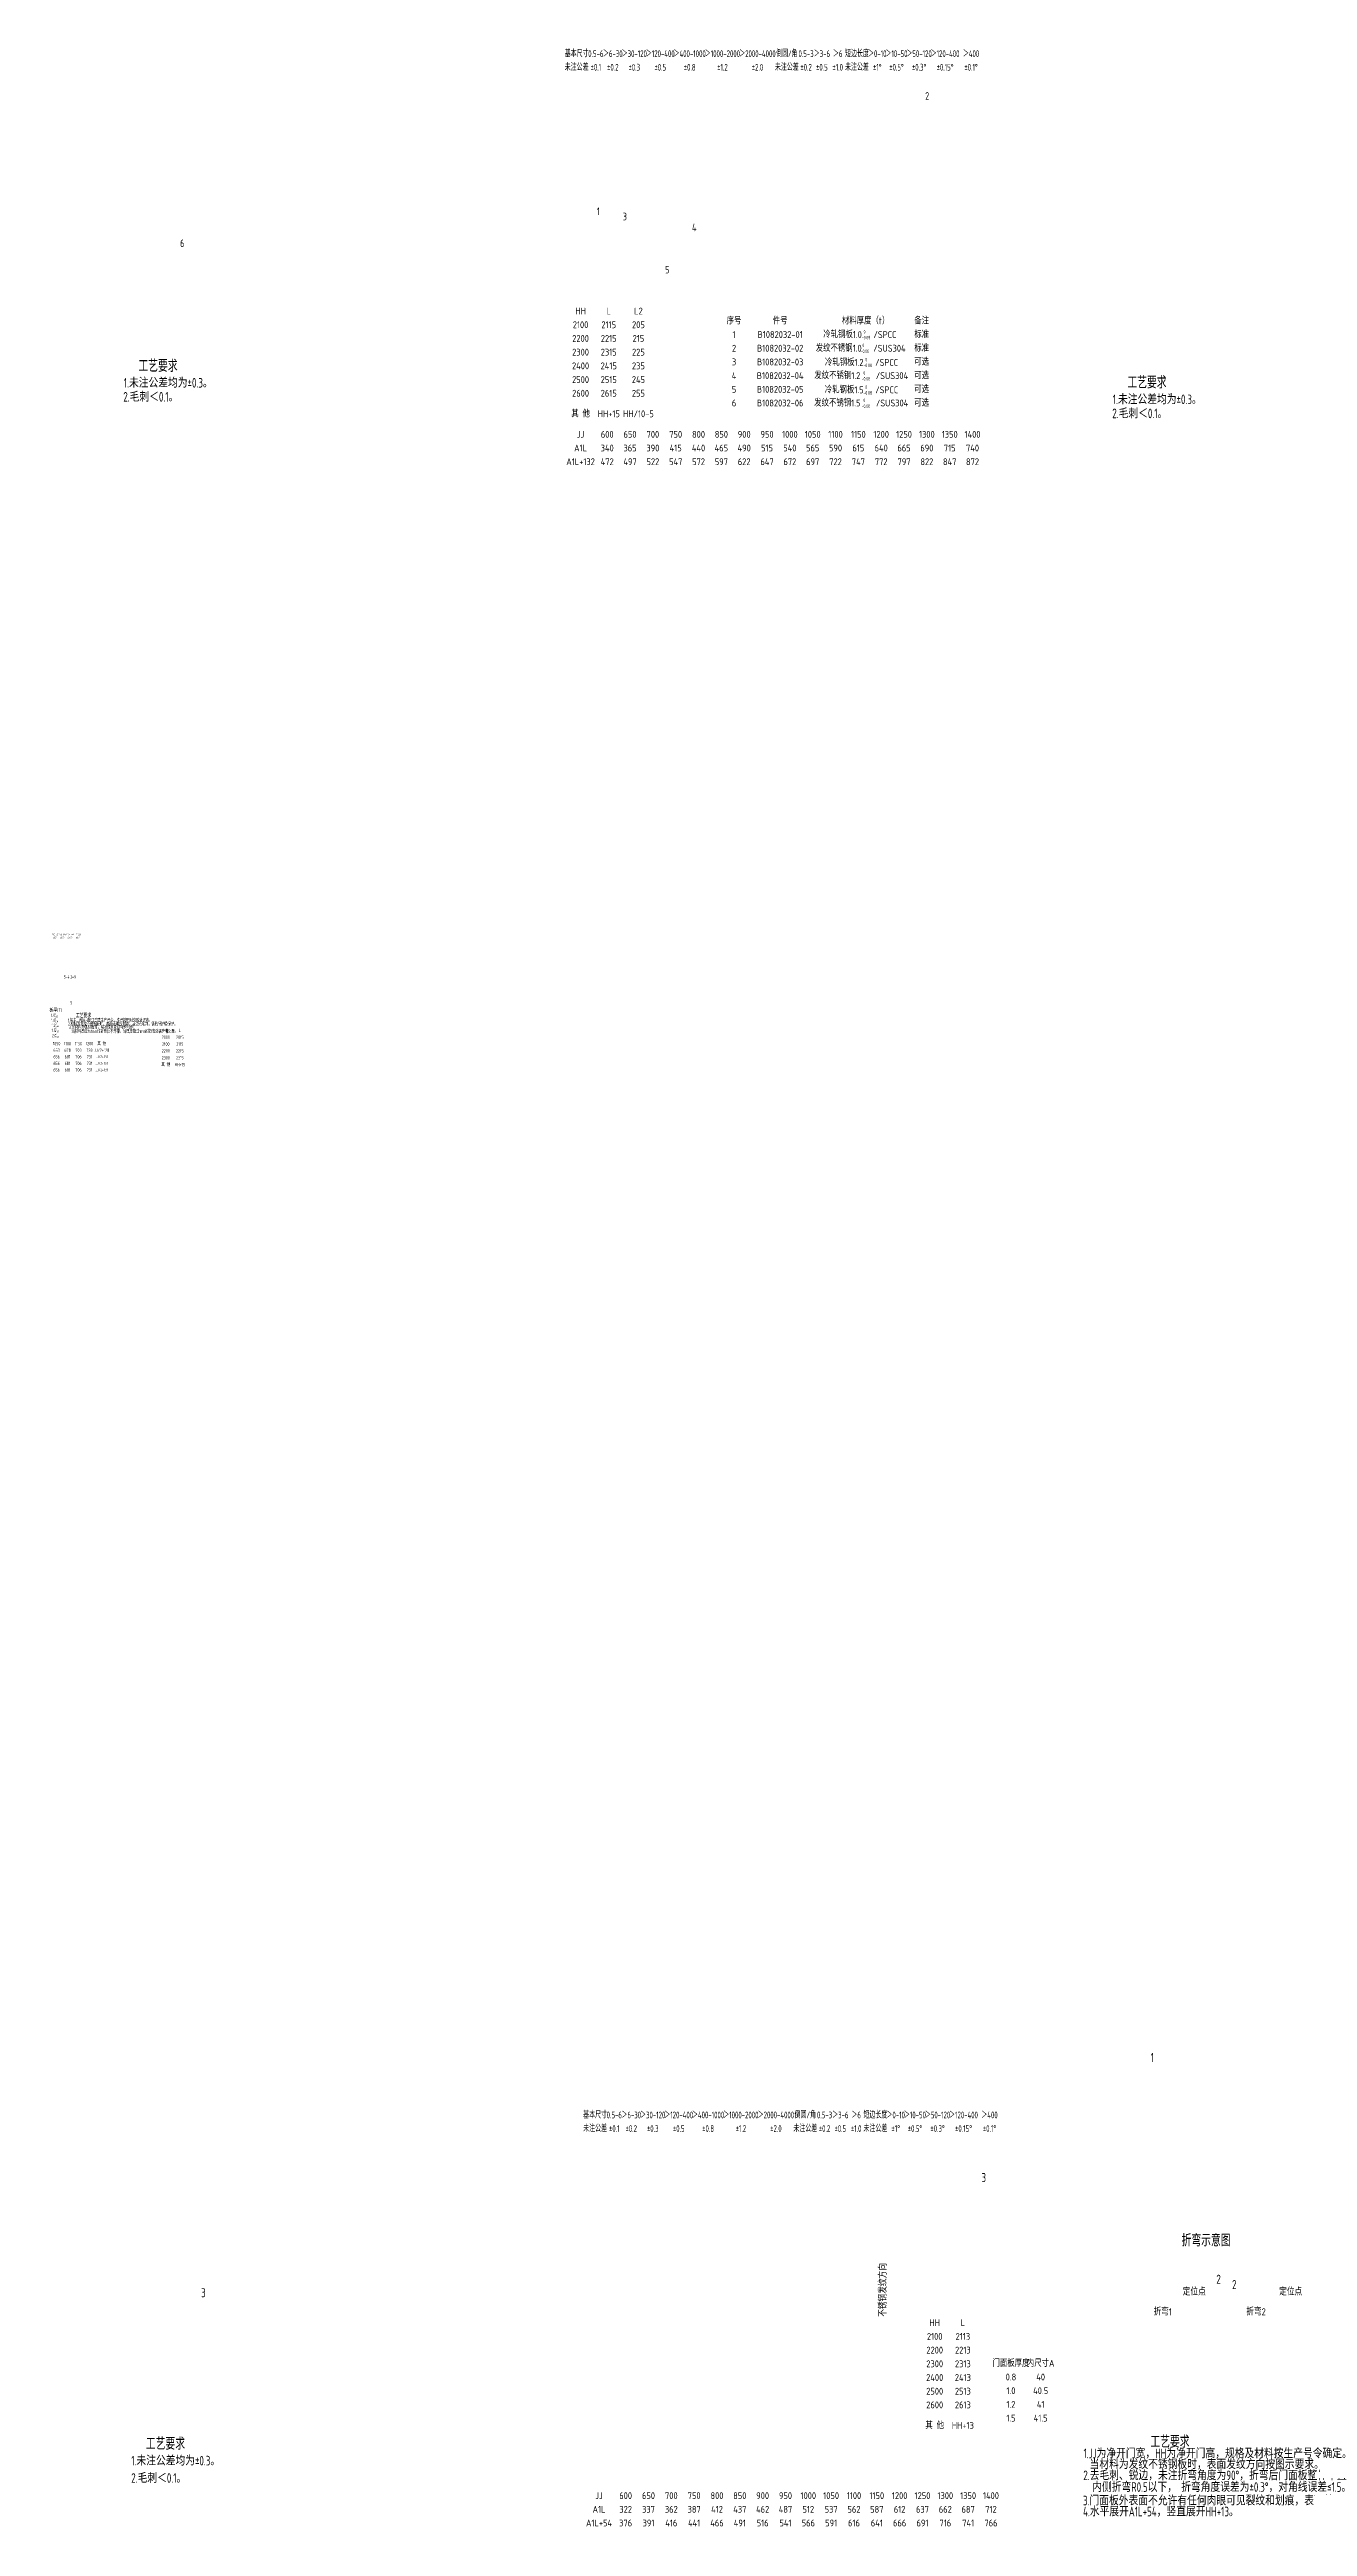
# Model space of a CAD drawing. Header units: inches. Extents: x 14216 to 120088, y -27128 to 23559.
# Drawn here: x 20399 to 25357, y -27105 to -17339 of the extents above; entities that cross this region are included whole.
import ezdxf
from ezdxf.enums import TextEntityAlignment as Align

# ---------------------------------------------------------------- set-up
doc = ezdxf.new("R2010")
doc.units = ezdxf.units.IN
doc.header["$LTSCALE"] = 0.3
doc.header["$MEASUREMENT"] = 0
for name, color, linetype in [('1粗实线', 4, 'Continuous'), ('2', 2, 'Continuous'), ('2细实线', 2, 'Continuous'), ('6', 3, 'Continuous'), ('7', 4, 'Continuous')]:
    doc.layers.add(name, color=color, linetype=linetype)
doc.layers.add('粗实线', color=7, linetype='Continuous', lineweight=30)
doc.styles.add('HZ', font='isocp2.shx', dxfattribs={"width": 0.7, "bigfont": 'hztxt.shx'})

msp = doc.modelspace()

# ---------------------------------------------------------------- texts
at = {"layer": '1粗实线', "color": 4, "style": 'HZ', "width": 0.8}
for s, p in [('1', (24738.8, -25273.8)), ('3', (24072.2, -25747.2)), ('3', (20996.1, -26201.4)), ('2', (24997.7, -26148.2)), ('2', (25059.8, -26169.1))]:
    msp.add_text(s, height=35.6, dxfattribs=at).set_placement(p)
at = {"layer": '2', "color": 4, "style": 'HZ', "width": 0.7}
for s, p in [('2', (23850.2, -17536.9)), ('1', (22555.9, -17991.6)), ('3', (22658, -18012.6)), ('4', (22930.9, -18055.5)), ('6', (20912.9, -18117.7)), ('5', (22825, -18222))]:
    msp.add_text(s, height=30, dxfattribs=at).set_placement(p)
at = {"layer": '2', "style": 'HZ', "width": 0.8}
for s, p in [('HH', (22491.7, -18370.2)), ('L', (22602.7, -18370.2)), ('L2', (22719.7, -18370.2)), ('2100', (22491.7, -18424.2)), ('2115', (22602.7, -18424.2)), ('205', (22719.7, -18424.2)), ('序号', (23096.7, -18408.7)), ('1', (23096.7, -18462.7)), ('B1082032-01', (23278.4, -18462.7)), ('件号', (23278.4, -18408.7)), ('冷轧钢板1.0   /SPCC', (23592.5, -18462.7)), ('材料厚度（t）', (23615.2, -18408.7)), ('标准', (23836.3, -18462.7)), ('备注', (23836.3, -18408.7)), ('2300', (22491.7, -18532.2)), ('2200', (22491.7, -18478.2)), ('2315', (22602.7, -18532.2)), ('2215', (22602.7, -18478.2)), ('225', (22719.7, -18532.2)), ('215', (22719.7, -18478.2)), ('2', (23096.7, -18516.7)), ('B1082032-02', (23278.4, -18516.7)), ('发纹不锈钢1.0   /SUS304 ', (23603.3, -18516.7)), ('标准', (23836.3, -18516.7)), ('可选', (23836.3, -18570.7)), ('2400', (22491.7, -18586.2)), ('2500', (22491.7, -18640.2)), ('2415', (22602.7, -18586.2)), ('2515', (22602.7, -18640.2)), ('245', (22719.7, -18640.2)), ('235', (22719.7, -18586.2)), ('4', (23096.7, -18624.7)), ('3', (23096.7, -18570.7)), ('B1082032-04', (23278.4, -18624.7)), ('B1082032-03', (23278.4, -18570.7)), ('发纹不锈钢1.2    /SUS304 ', (23605.6, -18624.7)), ('冷轧钢板1.2   /SPCC', (23599.1, -18572.7)), ('可选', (23836.3, -18624.7)), ('2600', (22491.7, -18694.2)), ('2615', (22602.7, -18694.2)), ('255', (22719.7, -18694.2)), ('5', (23096.7, -18678.7)), ('6', (23096.7, -18732.7)), ('B1082032-05', (23278.4, -18678.7)), ('B1082032-06', (23278.4, -18732.7)), ('发纹不锈钢1.5    /SUS304 ', (23605.6, -18732.7)), ('冷轧钢板1.5   /SPCC', (23599.1, -18680.7)), ('可选', (23836.3, -18678.7)), ('可选', (23836.3, -18732.7)), ('其 他', (22491.7, -18775.2)), ('HH+15', (22602.7, -18775.2)), ('HH/10-5', (22719.7, -18775.2)), ('2100', (23887.6, -26355.9)), ('HH', (23887.6, -26301.9)), ('2113', (23998.6, -26355.9)), ('L', (23998.6, -26301.9)), ('2300', (23887.6, -26463.9)), ('2200', (23887.6, -26409.9)), ('2313', (23998.6, -26463.9)), ('2213', (23998.6, -26409.9)), ('门面板厚度', (24188.2, -26461.9)), ('内尺寸A', (24305.2, -26461.9)), ('2400', (23887.6, -26517.9)), ('2500', (23887.6, -26571.9)), ('2413', (23998.6, -26517.9)), ('2513', (23998.6, -26571.9)), ('0.8', (24188.2, -26515.9)), ('1.0', (24188.2, -26569.9)), ('40.5', (24305.2, -26569.9)), ('40', (24305.2, -26515.9)), ('2600', (23887.6, -26625.9)), ('2613', (23998.6, -26625.9)), ('1.2', (24188.2, -26623.9)), ('41', (24305.2, -26623.9)), ('其 他', (23887.6, -26706.9)), ('HH+13', (23998.6, -26706.9)), ('1.5', (24188.2, -26678)), ('41.5', (24305.2, -26678))]:
    msp.add_text(s, height=27, dxfattribs=at).set_placement(p, align=Align.MIDDLE_CENTER)
at = {"layer": '2', "color": 6, "style": 'HZ'}
for s, height, width, p in [('1.未注公差均为±0.3。', 38, 0.75, (20691.3, -18672)), ('2.毛刺＜0.1。', 38, 0.75, (20689.2, -18727.4)), ('2.毛刺＜0.1。', 38, 0.75, (24587.6, -18792.7)), ('1.未注公差均为±0.3。', 38, 0.75, (24589.7, -18737.3)), ('1.其中JJ和HH按订单或生产号令，件号按照对应的对照表。', 13.5, 0.7, (20470.8, -21173.6)), ('2.材料为发纹不锈钢板时，表面无明显划痕；周边无毛刺，需贴保护膜保护。', 13.5, 0.7, (20471.1, -21188.3)), ('定位点', 28, 0.8, (24865.4, -26194.1)), ('定位点', 28, 0.8, (25245.4, -26194.1)), ('折弯1', 28, 0.8, (24750, -26272.9)), ('折弯2', 28, 0.8, (25115.7, -26272.9)), ('1.未注公差均为±0.3。', 38, 0.75, (20720.6, -26864.8)), ('2.毛刺＜0.1。', 38, 0.75, (20720.5, -26933.1))]:
    msp.add_text(s, height=height, dxfattribs=dict(at, width=width)).set_placement(p)
at = {"layer": '2', "style": 'HZ', "width": 0.85}
msp.add_text('板厚(T)', height=13.31, dxfattribs=at).set_placement((20398.2, -21133.2))
at = {"layer": '2', "color": 6, "style": 'HZ'}
for s, height, width, p in [('  3.当材料为蚀刻板时，需按蚀刻花纹特殊制作；', 13.5, 0.7, (20461.7, -21205)), ('  当材料厚度为1mm时折弯处不开槽，当厚度超过1mm时折弯处需开槽处理。', 13.5, 0.7, (20471.2, -21221.2)), ('1.JJ为净开门宽，HH为净开门高，规格及材料按生产号令确定。', 38, 0.75, (24474.3, -26847.5)), ('  当材料为发纹不锈钢板时，表面发纹方向按图示要求。', 38, 0.75, (24465.5, -26890.2)), ('2.去毛刺、锐边，未注折弯角度为90%%d，折弯后门面板整体平直无弯曲，', 38, 0.75, (24473.4, -26934)), (' 内侧折弯R0.5以下， 折弯角度误差为±0.3°，对角线误差≤1.5。', 38, 0.75, (24492.2, -26980.1)), ('3.门面板外表面不允许有任何肉眼可见裂纹和划痕，表面美观平整。', 38, 0.75, (24472.1, -27033.5)), ('4.水平展开A1L+54，竖直展开HH+13。', 38, 0.75, (24472.3, -27076.8))]:
    msp.add_text(s, height=height, dxfattribs=dict(at, width=width)).set_placement(p, align=Align.BOTTOM_LEFT)
at = {"layer": '2', "color": 6, "style": 'HZ', "width": 0.8}
msp.add_text('不锈钢发纹方向', height=28, rotation=90, dxfattribs=at).set_placement((23706.3, -26278.2), align=Align.BOTTOM_LEFT)
at = {"layer": '2', "attachment_point": 1, "style": 'HZ'}
for s, insert, char_height in [(' 0\\P-0.08', (23600.6, -18444.9), 13.73), (' 0\\P-0.06', (23596, -18498.4), 13.73), (' 0\\P-0.08', (23607.2, -18554.8), 13.73), (' 0\\P-0.08', (23599.9, -18607.2), 13.73), (' 0\\P-0.08', (23599.9, -18715.2), 13.73), (' 0\\P-0.08', (23607.2, -18662.8), 13.73), ('1.0', (20404.6, -21139.9), 13.31), ('1.0', (20405, -21160.1), 13.31), ('1.2', (20406.3, -21180.1), 13.31), (' 0\\P-0.08', (20416.7, -21137.4), 6.55), (' 0\\P-0.06', (20417.3, -21157.1), 6.55), (' 0\\P-0.08', (20418.6, -21177.1), 6.55), ('1.5', (20406.9, -21199.9), 13.31), ('2.0', (20408.1, -21220.1), 13.31), (' 0\\P-0.08', (20419.2, -21196.9), 6.55), (' 0\\P-0.08', (20420.8, -21217.3), 6.55)]:
    msp.add_mtext(s, dxfattribs=dict(at, insert=insert, char_height=char_height))
at = {"layer": '2', "color": 6, "insert": (20478.8, -20995.9), "char_height": 13.5, "attachment_point": 5, "style": 'HZ'}
msp.add_mtext('\\A1;5-4.2*9', dxfattribs=at)
at = {"layer": '2细实线', "linetype": 'ByBlock', "style": 'HZ', "width": 0.65}
for s, p in [('基本尺寸', (22476.2, -17355.3)), ('0.5-6', (22551.9, -17355.3)), ('＞6-30', (22618.8, -17355.3)), ('＞30-120', (22703.4, -17355.3)), ('＞120-400', (22805.9, -17355.3)), ('＞400-1000', (22921.7, -17355.3)), ('＞1000-2000', (23050.9, -17355.3)), ('＞2000-4000', (23189, -17355.3)), ('倒圆/角', (23304.8, -17355.3)), ('0.5-3', (23380.6, -17355.3)), ('＞3-6', (23442.9, -17355.3)), ('＞6', (23505.3, -17355.3)), ('短边长度', (23581.1, -17355.3)), ('＞0-10', (23661.2, -17355.3)), ('＞10-50', (23737, -17355.3)), ('＞50-120', (23826.1, -17355.3)), ('＞120-400', (23928.5, -17355.3)), ('＞400', (24031, -17355.3)), ('未注公差', (22476.2, -17408.8)), ('%%p0.1', (22551.9, -17408.8)), ('%%p0.2', (22618.8, -17408.8)), ('%%p0.3', (22703.4, -17408.8)), ('%%p0.5', (22805.9, -17408.8)), ('%%p0.8', (22921.7, -17408.8)), ('%%p1.2', (23050.9, -17408.8)), ('%%p2.0', (23189, -17408.8)), ('未注公差', (23304.8, -17408.8)), ('%%p0.2', (23380.6, -17408.8)), ('%%p0.5', (23442.9, -17408.8)), ('%%p1.0', (23505.3, -17408.8)), ('未注公差', (23581.1, -17408.8)), ('%%p1%%d', (23661.2, -17408.8)), ('%%p0.5%%d', (23737, -17408.8)), ('%%p0.3%%d', (23826.1, -17408.8)), ('%%p0.15%%d', (23928.5, -17408.8)), ('%%p0.1%%d', (24031, -17408.8)), ('基本尺寸', (22548.9, -25482.7)), ('0.5-6', (22624.6, -25482.7)), ('＞6-30', (22691.5, -25482.7)), ('＞30-120', (22776.1, -25482.7)), ('＞120-400', (22878.6, -25482.7)), ('＞400-1000', (22994.4, -25482.7)), ('＞1000-2000', (23123.6, -25482.7)), ('＞2000-4000', (23261.7, -25482.7)), ('倒圆/角', (23377.5, -25482.7)), ('0.5-3', (23453.3, -25482.7)), ('＞3-6', (23515.6, -25482.7)), ('＞6', (23578, -25482.7)), ('短边长度', (23653.7, -25482.7)), ('＞0-10', (23733.9, -25482.7)), ('＞10-50', (23809.7, -25482.7)), ('＞50-120', (23898.8, -25482.7)), ('＞120-400', (24001.2, -25482.7)), ('＞400', (24103.7, -25482.7)), ('未注公差', (22548.9, -25536.2)), ('%%p0.1', (22624.6, -25536.2)), ('%%p0.2', (22691.5, -25536.2)), ('%%p0.3', (22776.1, -25536.2)), ('%%p0.5', (22878.6, -25536.2)), ('%%p0.8', (22994.4, -25536.2)), ('%%p1.2', (23123.6, -25536.2)), ('%%p2.0', (23261.7, -25536.2)), ('未注公差', (23377.5, -25536.2)), ('%%p0.2', (23453.3, -25536.2)), ('%%p0.5', (23515.6, -25536.2)), ('%%p1.0', (23578, -25536.2)), ('未注公差', (23653.7, -25536.2)), ('%%p1%%d', (23733.9, -25536.2)), ('%%p0.5%%d', (23809.7, -25536.2)), ('%%p0.3%%d', (23898.8, -25536.2)), ('%%p0.15%%d', (24001.2, -25536.2)), ('%%p0.1%%d', (24103.7, -25536.2))]:
    msp.add_text(s, height=26.73, dxfattribs=at).set_placement(p, align=Align.MIDDLE_CENTER)
at = {"layer": '2细实线', "style": 'HZ', "width": 0.8}
for s, height, p in [('JJ', 27, (22491.7, -18856.2)), ('600', 27, (22596.7, -18856.2)), ('650', 27, (22686.7, -18856.2)), ('700', 27, (22776.7, -18856.2)), ('750', 27, (22866.7, -18856.2)), ('800', 27, (22956.7, -18856.2)), ('850', 27, (23046.7, -18856.2)), ('900', 27, (23136.7, -18856.2)), ('950', 27, (23226.7, -18856.2)), ('1000', 27, (23316.7, -18856.2)), ('1050', 27, (23406.7, -18856.2)), ('1100', 27, (23496.7, -18856.2)), ('1150', 27, (23586.7, -18856.2)), ('1200', 27, (23676.7, -18856.2)), ('1250', 27, (23766.7, -18856.2)), ('1300', 27, (23856.7, -18856.2)), ('1350', 27, (23946.7, -18856.2)), ('1400', 27, (24036.7, -18856.2)), ('A1L', 27, (22491.7, -18910.2)), ('340', 27, (22596.7, -18910.2)), ('365', 27, (22686.7, -18910.2)), ('390', 27, (22776.7, -18910.2)), ('415', 27, (22866.7, -18910.2)), ('440', 27, (22956.7, -18910.2)), ('465', 27, (23046.7, -18910.2)), ('490', 27, (23136.7, -18910.2)), ('515', 27, (23226.7, -18910.2)), ('540', 27, (23316.7, -18910.2)), ('565', 27, (23406.7, -18910.2)), ('590', 27, (23496.7, -18910.2)), ('615', 27, (23586.7, -18910.2)), ('640', 27, (23676.7, -18910.2)), ('665', 27, (23766.7, -18910.2)), ('690', 27, (23856.7, -18910.2)), ('715', 27, (23946.7, -18910.2)), ('740', 27, (24036.7, -18910.2)), ('A1L+132', 27, (22491.7, -18964.2)), ('472', 27, (22596.7, -18964.2)), ('497', 27, (22686.7, -18964.2)), ('522', 27, (22776.7, -18964.2)), ('547', 27, (22866.7, -18964.2)), ('572', 27, (22956.7, -18964.2)), ('597', 27, (23046.7, -18964.2)), ('622', 27, (23136.7, -18964.2)), ('647', 27, (23226.7, -18964.2)), ('672', 27, (23316.7, -18964.2)), ('697', 27, (23406.7, -18964.2)), ('722', 27, (23496.7, -18964.2)), ('747', 27, (23586.7, -18964.2)), ('772', 27, (23676.7, -18964.2)), ('797', 27, (23766.7, -18964.2)), ('822', 27, (23856.7, -18964.2)), ('847', 27, (23946.7, -18964.2)), ('872', 27, (24036.7, -18964.2)), ('1050', 12.96, (20426.3, -21258.5)), ('653', 12.96, (20426.3, -21284.4)), ('1100', 12.96, (20469.5, -21258.5)), ('678', 12.96, (20469.5, -21284.4)), ('1150', 12.96, (20512.7, -21258.5)), ('703', 12.96, (20512.7, -21284.4)), ('1200', 12.96, (20555.9, -21258.5)), ('728', 12.96, (20555.9, -21284.4)), ('JJ/2+128', 12.96, (20604.4, -21284.4)), ('其 他', 12.96, (20604.4, -21258.5)), ('2000', 12.96, (20856.7, -21233.1)), ('2200', 12.96, (20856.7, -21287.1)), ('2100', 12.96, (20856.7, -21260.1)), ('HH', 12.96, (20856.7, -21206.1)), ('2015', 12.96, (20912.2, -21233.1)), ('2215', 12.96, (20912.2, -21287.1)), ('2115', 12.96, (20912.2, -21260.1)), ('L', 13, (20912.2, -21206.1)), ('656', 12.96, (20426.3, -21310.3)), ('656', 12.96, (20426.3, -21336.3)), ('656', 12.96, (20426.3, -21362.2)), ('681', 12.96, (20469.5, -21310.3)), ('681', 12.96, (20469.5, -21336.3)), ('681', 12.96, (20469.5, -21362.2)), ('706', 12.96, (20512.7, -21310.3)), ('706', 12.96, (20512.7, -21336.3)), ('706', 12.96, (20512.7, -21362.2)), ('731', 12.96, (20555.9, -21310.3)), ('731', 12.96, (20555.9, -21336.3)), ('731', 12.96, (20555.9, -21362.2)), ('JJ/2+131', 11, (20604.4, -21310.3)), ('JJ/2+131', 11, (20604.4, -21336.3)), ('JJ/2+131', 11, (20604.4, -21362.2)), ('其 他', 12.96, (20856.7, -21341.1)), ('2300', 12.96, (20856.7, -21314.1)), ('HH+15', 12.96, (20912.2, -21341.1)), ('2315', 12.96, (20912.2, -21314.1)), ('A1L', 27, (22564.4, -27037.6)), ('JJ', 27, (22564.4, -26983.6)), ('322', 27, (22669.4, -27037.6)), ('600', 27, (22669.4, -26983.6)), ('337', 27, (22759.4, -27037.6)), ('650', 27, (22759.4, -26983.6)), ('362', 27, (22849.4, -27037.6)), ('700', 27, (22849.4, -26983.6)), ('387', 27, (22939.4, -27037.6)), ('750', 27, (22939.4, -26983.6)), ('800', 27, (23029.4, -26983.6)), ('412', 27, (23029.4, -27037.6)), ('437', 27, (23119.4, -27037.6)), ('850', 27, (23119.4, -26983.6)), ('462', 27, (23209.4, -27037.6)), ('900', 27, (23209.4, -26983.6)), ('487', 27, (23299.4, -27037.6)), ('950', 27, (23299.4, -26983.6)), ('1000', 27, (23389.4, -26983.6)), ('512', 27, (23389.4, -27037.6)), ('1050', 27, (23479.4, -26983.6)), ('537', 27, (23479.4, -27037.6)), ('1100', 27, (23569.4, -26983.6)), ('562', 27, (23569.4, -27037.6)), ('1150', 27, (23659.4, -26983.6)), ('587', 27, (23659.4, -27037.6)), ('1200', 27, (23749.4, -26983.6)), ('612', 27, (23749.4, -27037.6)), ('1250', 27, (23839.4, -26983.6)), ('637', 27, (23839.4, -27037.6)), ('1300', 27, (23929.4, -26983.6)), ('662', 27, (23929.4, -27037.6)), ('1350', 27, (24019.4, -26983.6)), ('687', 27, (24019.4, -27037.6)), ('1400', 27, (24109.4, -26983.6)), ('712', 27, (24109.4, -27037.6)), ('A1L+54', 27, (22564.4, -27091.6)), ('376', 27, (22669.4, -27091.6)), ('391', 27, (22759.4, -27091.6)), ('416', 27, (22849.4, -27091.6)), ('441', 27, (22939.4, -27091.6)), ('466', 27, (23029.4, -27091.6)), ('491', 27, (23119.4, -27091.6)), ('516', 27, (23209.4, -27091.6)), ('541', 27, (23299.4, -27091.6)), ('566', 27, (23389.4, -27091.6)), ('591', 27, (23479.4, -27091.6)), ('616', 27, (23569.4, -27091.6)), ('641', 27, (23659.4, -27091.6)), ('666', 27, (23749.4, -27091.6)), ('691', 27, (23839.4, -27091.6)), ('716', 27, (23929.4, -27091.6)), ('741', 27, (24019.4, -27091.6)), ('766', 27, (24109.4, -27091.6))]:
    msp.add_text(s, height=height, dxfattribs=at).set_placement(p, align=Align.MIDDLE_CENTER)
at = {"layer": '6', "color": 2, "style": 'HZ', "width": 0.7}
for s, p in [('＞10-50', (20407.1, -20831.8)), ('%%P0.5%%D', (20411.4, -20844.4)), ('＞50-120', (20433.2, -20831.8)), ('%%P0.3%%D', (20440.2, -20844.4)), ('＞120-400', (20461.6, -20831.8)), ('%%P0.15%%D', (20469.2, -20844.4)), ('＞400', (20501.5, -20831.8)), ('%%P0.1%%D', (20502.6, -20844.4))]:
    msp.add_text(s, height=7.2, dxfattribs=at).set_placement(p)
at = {"layer": '7', "style": 'HZ', "width": 0.7}
msp.add_text('5', height=13.5, dxfattribs=at).set_placement((20480.4, -21104.1))
at = {"layer": '粗实线', "color": 3, "linetype": 'Continuous', "lineweight": -3, "style": 'HZ', "width": 0.7}
for s, height, p in [('工艺要求', 48, (20748.7, -18610.1)), ('工艺要求', 48, (24647.1, -18675.4)), ('工艺要求', 16, (20501.9, -21156)), ('折弯示意图', 48, (24860.8, -26000.9)), ('工艺要求', 48, (20778, -26802.9)), ('工艺要求', 48, (24737.6, -26794.9))]:
    msp.add_text(s, height=height, dxfattribs=at).set_placement(p)

doc.saveas('drawing.dxf')
